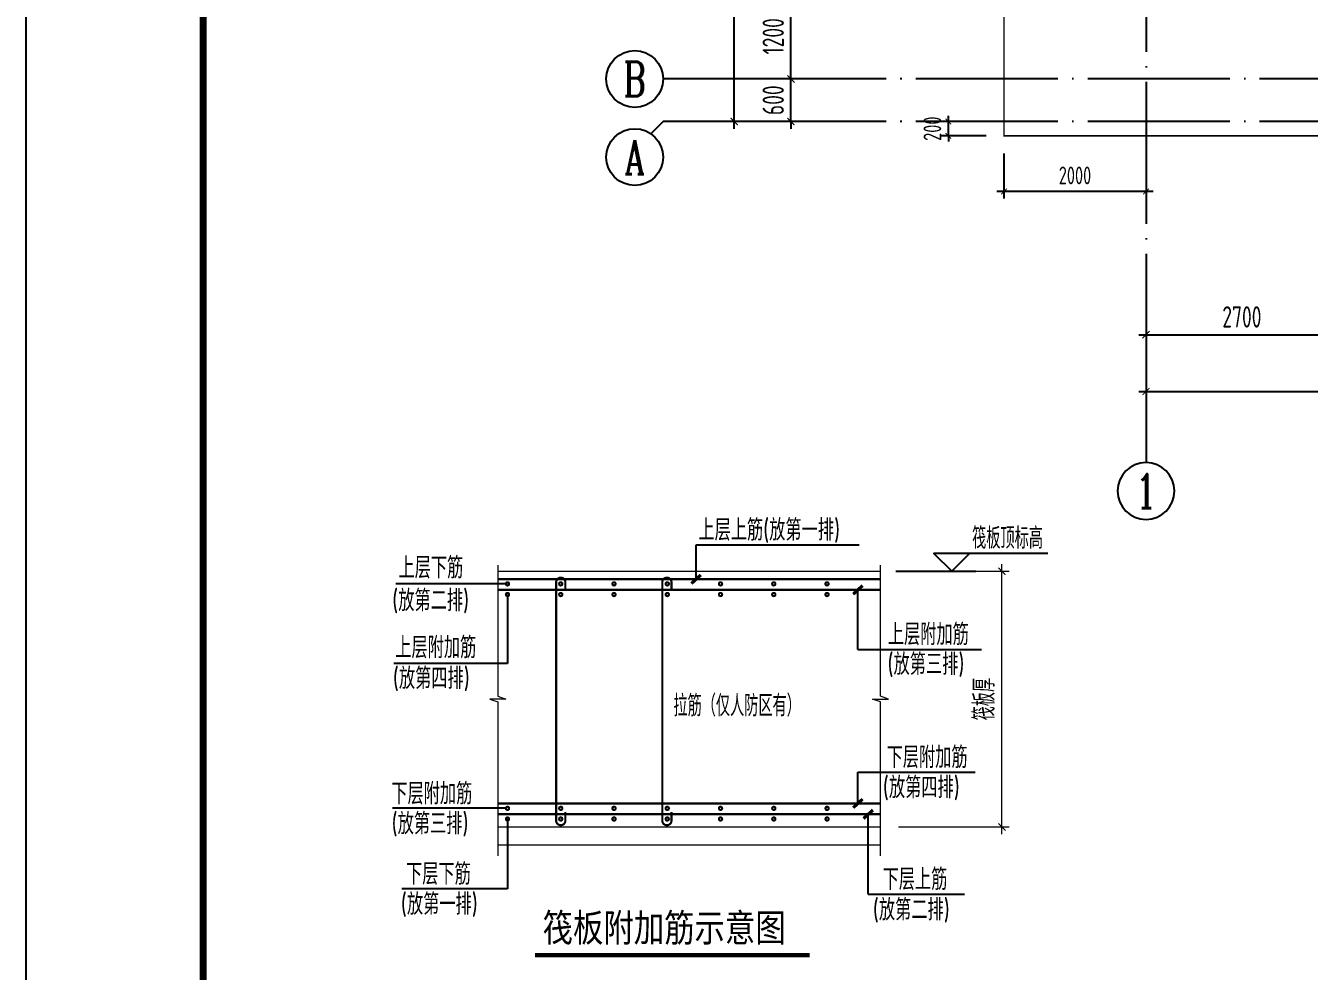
# Model space of a CAD drawing. Extents: x -812054 to 22247, y -644080 to 1003627.
# Drawn here: x -582757 to -564680, y -165732 to -152421 of the extents above; entities that cross this region are included whole.
import ezdxf
from ezdxf.enums import TextEntityAlignment as Align

# ---------------------------------------------------------------- set-up
doc = ezdxf.new("R2010")
doc.units = 0
doc.header["$LTSCALE"] = 1000
doc.linetypes.add('DOTE', pattern=[2.42, 2, -0.2, 0.02, -0.2])
doc.layers.get('0').update_dxf_attribs({"linetype": 'CONTINUOUS'})
doc.layers.get('DEFPOINTS').update_dxf_attribs({"linetype": 'CONTINUOUS'})
for name, color, linetype in [('-TK', 7, 'CONTINUOUS'), ('A-AXIS', 1, 'CONTINUOUS'), ('A-DOTE', 10, 'DOTE'), ('AXIS_NUM', 7, 'CONTINUOUS'), ('DIM', 2, 'CONTINUOUS'), ('REIN', 6, 'CONTINUOUS'), ('S-J基础底板', 5, 'CONTINUOUS'), ('S-J基础底板标注', 3, 'CONTINUOUS'), ('S-Y一般标注', 3, 'CONTINUOUS'), ('sectmarks', 213, 'CONTINUOUS'), ('TEXT', 2, 'CONTINUOUS'), ('WALL_BR', 52, 'CONTINUOUS'), ('Z-BASE-DIM', 81, 'CONTINUOUS'), ('Z-DETAIL-TOPC', 7, 'CONTINUOUS')]:
    doc.layers.add(name, color=color, linetype=linetype)
doc.layers.add('图名', color=7, linetype='CONTINUOUS', lineweight=25)
doc.layers.add('填充', color=251, linetype='CONTINUOUS', lineweight=5)
doc.styles.add('TSSD_Axis', font='complex.shx', dxfattribs={"width": 0.7, "bigfont": 'hztxt.shx'})
doc.styles.add('TSSD_DIMENSION', font='Tssdeng.shx', dxfattribs={"width": 0.7, "bigfont": 'tssdchn.shx'})
doc.styles.add('TSSD_REIN', font='tssdeng.shx', dxfattribs={"width": 0.7, "height": 300, "bigfont": 'tssdchn.shx'})
doc.styles.add('黑体', font='simhei.ttf')
doc.dimstyles.new('TSSD_100_100', dxfattribs={"dimtxt": 300, "dimasz": 100, "dimexe": 100, "dimexo": 250, "dimgap": 100, "dimtad": 1, "dimdec": 0, "dimzin": 0, "dimdsep": 46, "dimtxsty": 'TSSD_DIMENSION', "dimblk": 'ARCHTICK', "dimcen": 0, "dimdle": 100, "dimclrt": 7, "dimadec": 0, "dimazin": 0, "dimtfac": 1, "dimtdec": 0, "dimtix": 1, "dimtmove": 2, "dimatfit": 3, "dimldrblk": 'ARCHTICK', "dimfxl": 1, "dimtolj": 1, "dimtzin": 0, "dimarcsym": 0})
doc.dimstyles.new('TSSD_100_100$0', dxfattribs={"dimtxt": 300, "dimasz": 80, "dimexe": 100, "dimexo": 250, "dimgap": 100, "dimtad": 1, "dimdec": 0, "dimzin": 0, "dimdsep": 46, "dimtxsty": 'TSSD_DIMENSION', "dimblk": 'ARCHTICK', "dimcen": 0, "dimdle": 100, "dimclrd": 3, "dimclre": 3, "dimclrt": 7, "dimadec": 0, "dimazin": 0, "dimtfac": 1, "dimtdec": 0, "dimtix": 1, "dimtmove": 2, "dimatfit": 3, "dimldrblk": 'ARCHTICK', "dimfxl": 1, "dimtolj": 1, "dimtzin": 0, "dimarcsym": 0})
doc.dimstyles.new('TSSD_100_30', dxfattribs={"dimtxt": 300, "dimasz": 100, "dimexe": 100, "dimexo": 250, "dimgap": 100, "dimtad": 1, "dimdec": 0, "dimlfac": 0.333, "dimzin": 0, "dimdsep": 46, "dimtxsty": 'TSSD_DIMENSION', "dimblk": 'ARCHTICK', "dimcen": 0, "dimdle": 100, "dimclrt": 7, "dimadec": 0, "dimazin": 0, "dimtfac": 1, "dimtdec": 0, "dimtix": 1, "dimtmove": 2, "dimatfit": 3, "dimfxl": 1, "dimtolj": 1, "dimtzin": 0, "dimarcsym": 0})

# ---------------------------------------------------------------- blocks, each defined once
blk = doc.blocks.new('ts_axno')
at = {"color": 0, "linetype": 'ByBlock', "lineweight": -2}
blk.add_circle((0, 0), 0.5, dxfattribs=at)
at = {"color": 0, "linetype": 'ByBlock', "lineweight": -2, "style": 'TSSD_Axis', "width": 0.7}
blk.add_attdef('A', text='', height=0.6, dxfattribs=at).set_placement((0, 0), align=Align.MIDDLE_CENTER)
blk = doc.blocks.new('_ArchTick')
at = {"color": 0, "linetype": 'ByBlock', "const_width": 0.15}
blk.add_lwpolyline([(-0.5, -0.5), (0.5, 0.5)], dxfattribs=at)
blk = doc.blocks.new('*D532')
at = {"layer": 'DEFPOINTS', "color": 0, "transparency": 16777216}
for p in [(-98063, 252451), (-97063, 252451), (-97063, 251851)]:
    blk.add_point(p, dxfattribs=at)
at = {"layer": 'S-Y一般标注', "color": 0, "lineweight": -2, "transparency": 16777216}
for p, q in [((-98063, 252451), (-98063, 252551)), ((-97313, 252451), (-98163, 252451)), ((-98063, 251851), (-98063, 252451)), ((-97313, 251851), (-98163, 251851)), ((-98063, 251851), (-98063, 251751))]:
    blk.add_line(p, q, dxfattribs=at)
at = {"layer": 'S-Y一般标注', "color": 0, "lineweight": -2, "transparency": 16777216, "xscale": 100, "yscale": 100, "zscale": 100}
for p, rotation in [((-98063, 252451), 270), ((-98063, 251851), 90)]:
    blk.add_blockref('_ArchTick', p, dxfattribs=dict(at, rotation=rotation))
at = {"layer": 'S-Y一般标注', "color": 7, "transparency": 16777216, "insert": (-98313, 252151), "char_height": 300, "attachment_point": 5, "rotation": 90, "style": 'TSSD_DIMENSION'}
blk.add_mtext('\\A1;600', dxfattribs=at)
blk = doc.blocks.new('*D538')
at = {"layer": 'DEFPOINTS', "color": 0, "transparency": 16777216}
for p in [(-98863, 267351), (-97063, 267351), (-97063, 251851)]:
    blk.add_point(p, dxfattribs=at)
at = {"layer": 'S-Y一般标注', "color": 0, "lineweight": -2, "transparency": 16777216}
for p, q in [((-98863, 251751), (-98863, 267451)), ((-97313, 267351), (-98963, 267351)), ((-97313, 251851), (-98963, 251851))]:
    blk.add_line(p, q, dxfattribs=at)
at = {"layer": 'S-Y一般标注', "color": 0, "lineweight": -2, "transparency": 16777216, "xscale": 100, "yscale": 100, "zscale": 100}
for p, rotation in [((-98863, 267351), 90), ((-98863, 251851), 270)]:
    blk.add_blockref('_ArchTick', p, dxfattribs=dict(at, rotation=rotation))
at = {"layer": 'S-Y一般标注', "color": 7, "transparency": 16777216, "insert": (-99113, 259601), "char_height": 300, "attachment_point": 5, "rotation": 90, "style": 'TSSD_DIMENSION'}
blk.add_mtext('\\A1;15500', dxfattribs=at)
blk = doc.blocks.new('*D542')
at = {"layer": 'DEFPOINTS', "color": 0, "transparency": 16777216}
for p in [(-98063, 253651), (-97063, 253651), (-97063, 252451)]:
    blk.add_point(p, dxfattribs=at)
at = {"layer": 'S-Y一般标注', "color": 0, "lineweight": -2, "transparency": 16777216}
for p, q in [((-97313, 253651), (-98163, 253651)), ((-98063, 252351), (-98063, 253751)), ((-97313, 252451), (-98163, 252451))]:
    blk.add_line(p, q, dxfattribs=at)
at = {"layer": 'S-Y一般标注', "color": 0, "lineweight": -2, "transparency": 16777216, "xscale": 100, "yscale": 100, "zscale": 100}
for p, rotation in [((-98063, 253651), 90), ((-98063, 252451), 270)]:
    blk.add_blockref('_ArchTick', p, dxfattribs=dict(at, rotation=rotation))
at = {"layer": 'S-Y一般标注', "color": 7, "transparency": 16777216, "insert": (-98313, 253051), "char_height": 300, "attachment_point": 5, "rotation": 90, "style": 'TSSD_DIMENSION'}
blk.add_mtext('\\A1;1200', dxfattribs=at)
blk = doc.blocks.new('*D560')
at = {"layer": 'DEFPOINTS', "color": 0, "transparency": 16777216}
for p in [(-93063, 249851), (-43063, 249851), (-43063, 248051)]:
    blk.add_point(p, dxfattribs=at)
at = {"layer": 'S-Y一般标注', "color": 0, "lineweight": -2, "transparency": 16777216}
for p, q in [((-93063, 249601), (-93063, 247951)), ((-43063, 249601), (-43063, 247951)), ((-93163, 248051), (-42963, 248051))]:
    blk.add_line(p, q, dxfattribs=at)
at = {"layer": 'S-Y一般标注', "color": 0, "lineweight": -2, "transparency": 16777216, "xscale": 100, "yscale": 100, "zscale": 100, "rotation": 180}
blk.add_blockref('_ArchTick', (-93063, 248051), dxfattribs=at)
at = {"layer": 'S-Y一般标注', "color": 0, "lineweight": -2, "transparency": 16777216, "xscale": 100, "yscale": 100, "zscale": 100}
blk.add_blockref('_ArchTick', (-43063, 248051), dxfattribs=at)
at = {"layer": 'S-Y一般标注', "color": 7, "transparency": 16777216, "insert": (-68063, 248301), "char_height": 300, "attachment_point": 5, "style": 'TSSD_DIMENSION'}
blk.add_mtext('\\A1;50000', dxfattribs=at)
blk = doc.blocks.new('*D562')
at = {"layer": 'DEFPOINTS', "color": 0, "transparency": 16777216}
for p in [(-93063, 249851), (-90363, 249851), (-90363, 248851)]:
    blk.add_point(p, dxfattribs=at)
at = {"layer": 'S-Y一般标注', "color": 0, "lineweight": -2, "transparency": 16777216}
for p, q in [((-93063, 249601), (-93063, 248751)), ((-90363, 249601), (-90363, 248751)), ((-93163, 248851), (-90263, 248851))]:
    blk.add_line(p, q, dxfattribs=at)
at = {"layer": 'S-Y一般标注', "color": 0, "lineweight": -2, "transparency": 16777216, "xscale": 100, "yscale": 100, "zscale": 100, "rotation": 180}
blk.add_blockref('_ArchTick', (-93063, 248851), dxfattribs=at)
at = {"layer": 'S-Y一般标注', "color": 0, "lineweight": -2, "transparency": 16777216, "xscale": 100, "yscale": 100, "zscale": 100}
blk.add_blockref('_ArchTick', (-90363, 248851), dxfattribs=at)
at = {"layer": 'S-Y一般标注', "color": 7, "transparency": 16777216, "insert": (-91713, 249101), "char_height": 300, "attachment_point": 5, "style": 'TSSD_DIMENSION'}
blk.add_mtext('\\A1;2700', dxfattribs=at)
blk = doc.blocks.new('*D588')
at = {"layer": 'DEFPOINTS', "color": 0, "transparency": 16777216}
for p in [(-568980, -153971), (-566980, -153971), (-568980, -154754)]:
    blk.add_point(p, dxfattribs=at)
at = {"layer": 'S-J基础底板标注', "color": 3, "lineweight": -2, "transparency": 16777216}
for p, q in [((-568980, -154221), (-568980, -154854)), ((-566980, -154221), (-566980, -154854)), ((-566880, -154754), (-569080, -154754))]:
    blk.add_line(p, q, dxfattribs=at)
at = {"layer": 'S-J基础底板标注', "color": 3, "lineweight": -2, "transparency": 16777216, "xscale": 80, "yscale": 80, "zscale": 80, "rotation": 180}
blk.add_blockref('_ArchTick', (-568980, -154754), dxfattribs=at)
at = {"layer": 'S-J基础底板标注', "color": 3, "lineweight": -2, "transparency": 16777216, "xscale": 80, "yscale": 80, "zscale": 80}
blk.add_blockref('_ArchTick', (-566980, -154754), dxfattribs=at)
at = {"layer": 'S-J基础底板标注', "color": 7, "transparency": 16777216, "insert": (-567980, -154529), "char_height": 250, "attachment_point": 5, "style": 'TSSD_DIMENSION'}
blk.add_mtext('\\A1;2000', dxfattribs=at)
blk = doc.blocks.new('*D589')
at = {"layer": 'DEFPOINTS', "color": 0, "transparency": 16777216}
for p in [(-569763, -153771), (-568980, -153771), (-568980, -153971)]:
    blk.add_point(p, dxfattribs=at)
at = {"layer": 'S-J基础底板标注', "color": 3, "lineweight": -2, "transparency": 16777216}
for p, q in [((-569230, -153771), (-569863, -153771)), ((-569763, -153771), (-569763, -153691)), ((-569763, -153971), (-569763, -153771)), ((-569230, -153971), (-569863, -153971)), ((-569763, -153971), (-569763, -154051))]:
    blk.add_line(p, q, dxfattribs=at)
at = {"layer": 'S-J基础底板标注', "color": 3, "lineweight": -2, "transparency": 16777216, "xscale": 80, "yscale": 80, "zscale": 80}
for p, rotation in [((-569763, -153771), 270), ((-569763, -153971), 90)]:
    blk.add_blockref('_ArchTick', p, dxfattribs=dict(at, rotation=rotation))
at = {"layer": 'S-J基础底板标注', "color": 7, "transparency": 16777216, "insert": (-569988, -153871), "char_height": 250, "attachment_point": 5, "rotation": 90, "style": 'TSSD_DIMENSION'}
blk.add_mtext('\\A1;200', dxfattribs=at)
blk = doc.blocks.new('A1')
blk.add_lwpolyline([(0, 59400), (0, 0), (84100, 0), (84100, 59400)], close=True)
at = {"const_width": 100}
blk.add_lwpolyline([(2500, 58400), (2500, 1000), (83100, 1000), (83100, 58400)], close=True, dxfattribs=at)
blk = doc.blocks.new('*D28')
at = {"layer": 'DEFPOINTS', "color": 0, "transparency": 16777216}
for p in [(114823, -28153), (116531, -28153), (114823, -31753)]:
    blk.add_point(p, dxfattribs=at)
at = {"layer": 'DIM', "color": 0, "lineweight": -2, "transparency": 16777216}
for p, q in [((115073, -28153), (116631, -28153)), ((116531, -31853), (116531, -28053)), ((115073, -31753), (116631, -31753))]:
    blk.add_line(p, q, dxfattribs=at)
at = {"layer": 'DIM', "color": 0, "lineweight": -2, "transparency": 16777216, "xscale": 100, "yscale": 100, "zscale": 100}
for p, rotation in [((116531, -28153), 90), ((116531, -31753), 270)]:
    blk.add_blockref('_ArchTick', p, dxfattribs=dict(at, rotation=rotation))
at = {"layer": 'DIM', "color": 7, "transparency": 16777216, "insert": (116281, -29953), "char_height": 300, "attachment_point": 5, "rotation": 90, "style": 'TSSD_DIMENSION'}
blk.add_mtext('\\A1;筏板厚', dxfattribs=at)
blk = doc.blocks.new('20210826.15192166')
at = {"layer": 'A-AXIS'}
for p, q in [((86717.3, -202544.4), (83917.3, -202544.4)), ((83917.3, -203144.4), (83745.7, -203316)), ((86717.3, -203144.4), (83917.3, -203144.4)), ((90717.3, -205144.4), (90717.3, -207944.4))]:
    blk.add_line(p, q, dxfattribs=at)
at = {"layer": 'A-DOTE'}
for p, q in [((90717.3, -185644.4), (90717.3, -205144.4)), ((142717.3, -202544.4), (86717.3, -202544.4)), ((142717.3, -203144.4), (86717.3, -203144.4))]:
    blk.add_line(p, q, dxfattribs=at)
at = {"layer": 'A-AXIS'}
ref = blk.add_blockref('ts_axno', (83517.3, -202544.4), dxfattribs=dict(at, xscale=800, yscale=800, zscale=800))
ref.add_attrib('A', 'B', dxfattribs={"layer": 'AXIS_NUM', "height": 480, "style": 'TSSD_Axis', "width": 0.7}).set_placement((83517.3, -202544.4), align=Align.MIDDLE_CENTER)
ref = blk.add_blockref('ts_axno', (83517.3, -203644.4), dxfattribs=dict(at, xscale=800, yscale=800, zscale=800))
ref.add_attrib('F', 'A', dxfattribs={"layer": 'AXIS_NUM', "height": 480, "style": 'TSSD_Axis', "width": 0.7}).set_placement((83517.3, -203644.4), align=Align.MIDDLE_CENTER)
ref = blk.add_blockref('ts_axno', (90717.3, -208344.4), dxfattribs=dict(at, xscale=-800, yscale=800, zscale=800, rotation=180))
ref.add_attrib('1', '1', dxfattribs={"layer": 'AXIS_NUM', "height": 480, "style": 'TSSD_Axis', "width": 0.7}).set_placement((90717.3, -208344.4), align=Align.MIDDLE_CENTER)
at = {"layer": 'S-Y一般标注'}
for base, p1, p2, picture, middle in [((84917.3, -187644.4), (86717.3, -203144.4), (86717.3, -187644.4), '*D538', (84667.3, -195394.4)), ((85717.3, -201344.4), (86717.3, -202544.4), (86717.3, -201344.4), '*D542', (85467.3, -201944.4)), ((85717.3, -202544.4), (86717.3, -203144.4), (86717.3, -202544.4), '*D532', (85467.3, -202844.4))]:
    dim = blk.add_linear_dim(base=base, p1=p1, p2=p2, angle=90, dimstyle='TSSD_100_100', dxfattribs=at)
    dim.commit()
    dim.dimension.update_dxf_attribs({"geometry": picture, "text_midpoint": middle, "insert": (183780.4, -454995.1)})
for base, p2, picture, middle in [((140717.3, -206944.4), (140717.3, -205144.4), '*D560', (115717.3, -206694.4)), ((93417.3, -206144.4), (93417.3, -205144.4), '*D562', (92067.3, -205894.4))]:
    dim = blk.add_linear_dim(base=base, p1=(90717.3, -205144.4), p2=p2, dimstyle='TSSD_100_100', dxfattribs=at)
    dim.commit()
    dim.dimension.update_dxf_attribs({"geometry": picture, "text_midpoint": middle, "insert": (183780.4, -454995.1)})
blk = doc.blocks.new('BW-5131013', base_point=(107950.9, -33864.5, 0))
at = {"layer": 'REIN', "const_width": 30}
for points in [[(109433.5, -28265.3), (114822.6, -28265.3)], [(109433.5, -28415.3), (114822.6, -28415.3)], [(109433.5, -31422.9), (114822.6, -31422.9)], [(109433.5, -31572.9), (114822.6, -31572.9)]]:
    blk.add_lwpolyline(points, dxfattribs=at)
for points in [[(109546, -28330.5, 1), (109591, -28330.5, 1)], [(110296, -28330.5, 1), (110341, -28330.5, 1)], [(111046, -28330.5, 1), (111091, -28330.5, 1)], [(111796, -28330.5, 1), (111841, -28330.5, 1)], [(112546, -28330.5, 1), (112591, -28330.5, 1)], [(113296, -28330.5, 1), (113341, -28330.5, 1)], [(114046, -28330.5, 1), (114091, -28330.5, 1)], [(109546, -28480.5, 1), (109591, -28480.5, 1)], [(110296, -28480.5, 1), (110341, -28480.5, 1)], [(111046, -28480.5, 1), (111091, -28480.5, 1)], [(111796, -28480.5, 1), (111841, -28480.5, 1)], [(112546, -28480.5, 1), (112591, -28480.5, 1)], [(113296, -28480.5, 1), (113341, -28480.5, 1)], [(114046, -28480.5, 1), (114091, -28480.5, 1)], [(109546, -31490.4, -1), (109591, -31490.4, -1)], [(110296, -31490.4, -1), (110341, -31490.4, -1)], [(111046, -31490.4, -1), (111091, -31490.4, -1)], [(111796, -31490.4, -1), (111841, -31490.4, -1)], [(112546, -31490.4, -1), (112591, -31490.4, -1)], [(113296, -31490.4, -1), (113341, -31490.4, -1)], [(114046, -31490.4, -1), (114091, -31490.4, -1)], [(109546, -31640.4, -1), (109591, -31640.4, -1)], [(110296, -31640.4, -1), (110341, -31640.4, -1)], [(111046, -31640.4, -1), (111091, -31640.4, -1)], [(111796, -31640.4, -1), (111841, -31640.4, -1)], [(112546, -31640.4, -1), (112591, -31640.4, -1)], [(113296, -31640.4, -1), (113341, -31640.4, -1)], [(114046, -31640.4, -1), (114091, -31640.4, -1)]]:
    blk.add_lwpolyline(points, format="xyb", close=True, dxfattribs=at)
for points in [[(110383.5, -28428), (110383.5, -28308, 1), (110253.5, -28308), (110253.5, -31662.9, 1), (110383.5, -31662.9), (110383.5, -31542.9)], [(111878.2, -28428), (111878.2, -28308, 1), (111748.2, -28308), (111748.2, -31662.9, 1), (111878.2, -31662.9), (111878.2, -31542.9)]]:
    blk.add_lwpolyline(points, format="xyb", dxfattribs=at)
at = {"layer": 'sectmarks'}
for p, q in [((112224.8, -27782.3), (114520.6, -27782.3)), ((112224.8, -28265.3), (112224.8, -27782.3)), ((109568.5, -28330.5), (107996.6, -28330.5)), ((109568.5, -28480.5), (109568.5, -29453.8)), ((114502.5, -29253.6), (114502.5, -28415.3)), ((114502.5, -29253.6), (116243, -29253.6)), ((109568.5, -29453.8), (107966.1, -29453.8)), ((114502.5, -30983.4), (116156.2, -30983.4)), ((114502.5, -31425.1), (114502.5, -30983.4)), ((109546.3, -31486.7), (107950.9, -31486.7)), ((114648.7, -32700.2), (114648.7, -31575.1)), ((109568.5, -31640.4), (109568.5, -32625.6)), ((109568.5, -32625.6), (108081.9, -32625.6)), ((114648.7, -32700.2), (116002, -32700.2))]:
    blk.add_line(p, q, dxfattribs=at)
at = {"layer": 'sectmarks', "const_width": 45}
for points in [[(112290.9, -28204.9), (112158.6, -28325.7)], [(114568.7, -28354.9), (114436.4, -28475.7)], [(114568.7, -31361.2), (114436.4, -31482)], [(114714.9, -31513.4), (114582.6, -31634.3)]]:
    blk.add_lwpolyline(points, dxfattribs=at)
at = {"layer": 'TEXT', "color": 2, "const_width": 0.45}
blk.add_lwpolyline([(110253.5, -30209.4), (113613.7, -30209.4)], dxfattribs=at)
at = {"layer": 'WALL_BR', "color": 0, "lineweight": 5}
for p, q in [((109433.5, -28152.8), (114822.6, -28152.8)), ((109433.5, -31752.8), (114822.6, -31752.8)), ((109433.5, -32002.8), (114822.6, -32002.8))]:
    blk.add_line(p, q, dxfattribs=at)
for points in [[(109433.5, -28068.4), (109433.5, -29913.4), (109546, -29952.8), (109321, -29952.8), (109433.5, -29992.2), (109433.5, -32159)], [(114822.6, -32159), (114822.6, -29992.2), (114710.1, -29952.8), (114935.1, -29952.8), (114822.6, -29913.4), (114822.6, -28068.4)]]:
    blk.add_lwpolyline(points, dxfattribs=at)
at = {"layer": 'Z-BASE-DIM'}
blk.add_line((115035.8, -28152.8), (116165.8, -28152.8), dxfattribs=at)
blk.add_lwpolyline([(117176.2, -27902.8), (115574.3, -27902.8), (115824.3, -28152.8), (116074.3, -27902.8)], dxfattribs=at)
at = {"layer": 'Z-DETAIL-TOPC', "color": 6, "const_width": 60}
blk.add_lwpolyline([(109953.8, -33556.8), (113823.5, -33556.8)], dxfattribs=at)
at = {"layer": 'TEXT', "ltscale": 99, "style": 'TSSD_REIN', "width": 0.8}
for s, p in [('上层上筋(放第一排)', (112257, -27721.8)), ('上层下筋', (108033.5, -28253.6)), ('(放第二排)', (107944.8, -28715.4)), ('上层附加筋', (114924.5, -29193)), ('上层附加筋', (107988.5, -29377.3)), ('(放第三排)', (114920, -29612.2)), ('(放第四排)', (107954.3, -29811.3)), ('下层附加筋', (114907.6, -30922.9)), ('(放第四排)', (114854.5, -31347.4)), ('下层附加筋', (107933, -31434.4)), ('(放第三排)', (107936.6, -31856.7)), ('下层下筋', (108139.5, -32565.1)), ('下层上筋', (114851.1, -32639.7)), ('(放第一排)', (108066.9, -32989.4)), ('(放第二排)', (114713.6, -33068.8))]:
    blk.add_text(s, height=300, dxfattribs=at).set_placement(p)
at = {"layer": 'TEXT', "style": 'TSSD_REIN', "width": 0.7}
blk.add_text('筏板顶标高', height=300, dxfattribs=at).set_placement((116111.7, -27836.6))
blk.add_text('拉筋（仅人防区有）', height=300, dxfattribs=at).set_placement((112802.8, -30029.2), align=Align.MIDDLE)
at = {"layer": '图名', "color": 3, "style": '黑体', "width": 0.8}
blk.add_text('筏板附加筋示意图', height=392.09, dxfattribs=at).set_placement((110063.4, -33367.8))
at = {"layer": 'DIM'}
dim = blk.add_linear_dim(base=(116530.9, -28152.8), p1=(114822.6, -31752.8), p2=(114822.6, -28152.8), angle=90, text='筏板厚', dimstyle='TSSD_100_30', dxfattribs=at)
dim.commit()
dim.dimension.update_dxf_attribs({"geometry": '*D28', "text_midpoint": (116280.9, -29952.8)})

msp = doc.modelspace()

# ---------------------------------------------------------------- linework, layer by layer
at = {"layer": 'S-J基础底板', "const_width": 20}
msp.add_lwpolyline([(-568979.74, -153970.83), (-515929.76, -153970.83), (-515929.75, -143370.82), (-521479.92, -143370.82), (-521479.92, -141670.82), (-537879.92, -141670.82), (-537879.92, -143470.82), (-546379.21, -143470.82), (-546379.21, -141670.82), (-559979.75, -141670.82), (-559979.75, -142670.82), (-570879.92, -142670.82), (-570879.92, -150970.82), (-568979.74, -150970.82)], close=True, dxfattribs=at)

# ---------------------------------------------------------------- block references
at = {"layer": '-TK'}
msp.add_blockref('A1', (-582756.77, -186869.25), dxfattribs=at)
at = {"layer": 'A-DOTE'}
msp.add_blockref('20210826.15192166', (-657697.05, 49373.57), dxfattribs=at)
at = {"layer": '填充'}
msp.add_blockref('BW-5131013', (-577589.23, -165812.27, 0), dxfattribs=at)

# ---------------------------------------------------------------- dimensions: what is measured, and where the dimension line sits
at = {"layer": 'S-J基础底板标注'}
for p1, p2, picture, middle in [((-568979.74, -153970.83), (-568979.74, -153770.82), '*D589', (-569987.7, -153870.82)), ((-566979.76, -153970.83), (-568979.74, -153970.83), '*D588', (-567979.75, -154528.78))]:
    dim = msp.add_aligned_dim(p1=p1, p2=p2, distance=782.96, dimstyle='TSSD_100_100$0', override={"dimtxt": 250}, dxfattribs=at)
    dim.commit()
    dim.dimension.update_dxf_attribs({"geometry": picture, "text_midpoint": middle})

doc.saveas('drawing.dxf')
